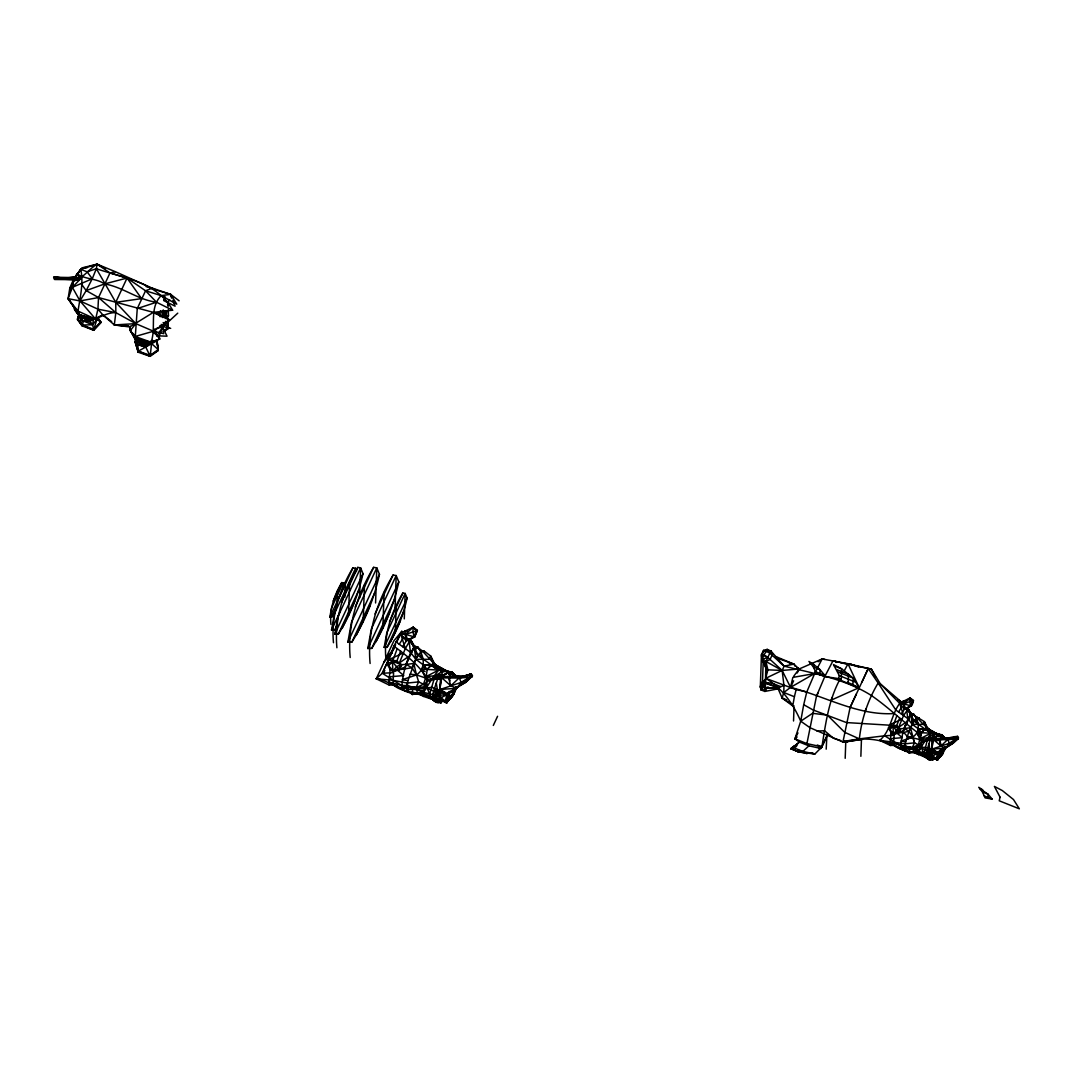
<?xml version="1.0" encoding="UTF-8"?>
<svg xmlns="http://www.w3.org/2000/svg" width="1073" height="1073" viewBox="0 0 1073 1073"><rect width="100%" height="100%" fill="white"/><g stroke="black" fill="none" stroke-linecap="round" stroke-linejoin="round"><path stroke-width="1.5" d="M166.275 310.714L165.39 318.48M778.287 688.115L765.331 687.954L765.934 661.491L770.857 650.935L784.135 666.145C813.75 673.522 845.484 679.035 871.491 695.586C888.994 707.697 903.855 722.558 920.688 735.005L918.461 744.769L912.251 747.693L890.013 742.892L891.126 732.819M165.658 321.337L159.072 335.97L159.77 339.041L148.812 343.011L135.118 339.041L137.264 308.568L145.552 290.77L152.299 288.154L170.647 294.364L179.124 300.802M406.318 690.824L401.704 689.188C402.348 674.729 406.238 659.05 414.272 646.818L407.646 638.998L402.643 646.684M766.591 670.196L765.666 678.337C782.19 688.222 793.135 703.767 800.726 721.204L809.954 727.682L842.935 742.033C862.424 736.4 883.937 738.693 901.32 749.195L900.596 748.847C901.119 736.977 904.311 724.127 910.897 714.095L905.464 707.684L901.36 713.988M416.217 693.654L412.34 694.539L412.743 687.122L406.774 685.526L401.517 685.432L388.802 681.932L390.17 669.646M900.998 749.048L906.095 751.489L913.552 752.253L909.314 753.233L909.649 747.143L900.435 745.762L884.662 735.783L859.379 738.881L845.216 741.966M824.788 659.399L822.146 658.956L799.103 669.002L793.913 664.12L784.135 666.145L782.15 670.437L783.961 685.513L783.786 692.514L782.123 698.027L792.732 705.94L794.074 705.886M451.84 690.663L453.597 692.326L453.53 694.647L448.058 700.629L449.882 692.165L453.597 692.326L455.623 687.967C455.395 693.949 450.553 699.529 445.322 702.131L441.151 700.2L438.388 700.669L432.795 694.539L423.647 692.42L408.048 686.398L406.56 686.868L401.517 685.432L382.283 673.267L376.234 678.793L389.271 685.097L393.402 684.95C406.6 696.216 427 689.255 439.085 701.608L441.151 700.2C449.949 703.928 454.778 693.829 456.119 686.586M915.054 715.637C922.485 723.309 930.278 733.007 941.611 734.723L945.34 738.237L941.611 734.75L939.559 736.212L932.061 732.255L928.051 728.943L924.363 721.646L917.402 717.327L913.78 721.002L909.005 731.276L905.075 743.817L905.786 746.553L918.582 751.489L926.093 753.233L930.667 758.249L938.607 758.222L943.087 753.313L943.14 751.408L940.994 749.37L938.607 758.222L936.353 759.456L932.947 757.86L931.243 759.027L928.038 758.41L914.8 752.884M78.986 314.563L77.524 318.775L82.152 325.025L93.847 330.296L92.6 324.77L82.634 320.72C68.068 298.737 75.244 312.27 83.439 321.068L82.125 325.857L93.847 330.296L100.782 322.691L98.019 317.715M167.536 319.177L167.562 318.212L168.421 328.512L163.257 332.026M134.675 337.137L137.827 344.728L138.283 351.166L150.247 356.343L145.848 347.25L137.827 344.728L135.024 341.348L138.229 352.239L135.024 341.348L138.283 351.166L150.274 355.364L158.174 350.536L157.034 340.731L138.283 351.166L138.229 352.239L150.247 356.343L158.174 350.536L157.034 340.731M407.941 680.631L406.56 686.868L424.586 688.571L431.574 687.243L439.648 690.167L441.754 677.519L447.924 672.382L440.091 668.962L435.182 664.925L430.702 656.032L424.412 651.231L422.199 650.761L417.786 655.241L415.747 659.144L407.941 680.631L402.268 679.692L416.498 674.93C426.786 667.875 423.835 655.442 417.571 646.804L414.58 649.728L417.786 655.241L433.13 666.239L435.571 666.293L436.054 668.13L437.154 666.306L432.727 662.712M905.706 741.819L901.052 741.054L912.721 737.151C921.157 731.357 918.743 721.163 913.606 714.082L911.151 716.482L908.254 708.824L905.464 707.684M330.9 624.352C329.491 609.451 334.172 595.22 341.751 582.585L343.226 582.827L344.46 585.818L329.813 617.297L331.651 617.23L336.278 609.048M333.475 642.714C330.953 615.982 339.336 590.472 352.937 567.818L355.579 568.247L356.679 570.943M337.083 602.972L336.989 605.776L331.651 617.23M337.137 601.564L337.512 590.727M336.909 647.757C334.199 619.081 343.199 591.706 357.792 567.389L360.622 567.858L362.996 573.612C358.315 594.925 350.12 615.647 338.371 634.049L334.816 634.17L338.008 616.479L360.622 567.858L359.576 597.996M343.011 588.929L343.226 582.827L331.463 608.096L329.813 617.297M344.809 597.151L345.332 582.411M348.484 615.875L349.637 583.055M350.2 657.508C347.169 625.344 357.255 594.63 373.619 567.349L376.811 567.872L379.466 574.337C374.209 598.238 365.021 621.495 351.837 642.137L347.853 642.271L351.421 622.42L376.811 567.872L375.577 602.972M355.404 572.942L355.579 568.247L334.494 613.555L331.517 630.052L334.83 629.945L337.794 625.398M363.184 621.75L364.471 584.919M370.105 663.476C367.127 631.917 377.025 601.792 393.08 575.034L396.192 575.557L398.807 581.888C393.643 605.346 384.644 628.148 371.701 648.4L367.798 648.521L371.298 629.06L396.192 575.557L394.998 609.974M382.833 628.389L384.094 592.283M385.878 658.446C383.678 635.109 390.988 612.831 402.858 593.047L405.165 593.436L407.096 598.117C403.287 615.459 396.621 632.319 387.058 647.301L384.174 647.395L386.763 632.99L405.165 593.436L404.28 618.88M395.293 632.507L396.232 605.802M400.283 664.764L406.104 664.388L409.175 657.601M411.2 653.256L414.272 646.818L417.786 655.241L411.952 667.768L397.278 670.008L403.73 675.561L388.775 676.889M447.924 672.382L437.744 678.699L433.653 690.891L432.795 694.539L435.92 695.465L439.085 701.608L423.553 696.431L423.647 692.42L427.322 678.699C419.154 665.26 406.466 655.388 393.845 646.161L401.812 631.273L402.603 632.171M440.695 681.154L440.426 676.714L441.969 674.689L442.304 671.403L438.575 668.412L431.252 665.568L423.433 664.978L415.881 659.332L410.476 652.304L395.87 641.815M442.72 676.795L442.773 675.346L447.897 672.623L459.888 677.224L462.53 676.741M778.502 688.759L764.888 691.428L761.2 689.993L760.314 687.216L761.454 654.664L763.453 650.372L767.168 649.433L770.857 650.935L772.654 654.557M760.314 687.216L762.514 681.731L763.265 660.043M763.748 655.576L767.168 649.433L769.435 652.76L784.135 666.145L779.575 662.068M793.537 720.989L794.02 707.214M799.895 741.792L790.788 748.713L798.647 751.878L814.876 754.037L821.918 746.862L826.84 736.306L826.72 734.308M798.647 751.878L793.001 749.262L793.054 747.961L792.397 749.356L798.647 751.878L798.701 750.215L798.057 751.61L807.178 753.595L804.361 752.468M813.683 667.594L813.803 664.509L808.935 661.437L813.468 667.071L816.553 674.152M819.866 675.118L820.054 669.7L813.803 664.509L810.276 663.101M827.042 735.649L820.885 748.458L808.881 745.842L806.909 743.602L816.473 696.256L824.775 676.567L824.815 675.4L819.973 669.606L813.468 667.071M826.197 749.182L826.84 736.306M841.205 680.456L841.608 668.814L833.48 664.549L839.314 675.628L838.442 679.357L859.165 688.008M845.189 758.316L845.765 741.939L861.458 739.284L860.868 756.304M848.207 683.246L848.515 674.354L836.658 669.619M852.901 685.124L853.156 678.069L841.608 668.814L834.338 665.917M899.684 718.172L896.666 725.616L900.381 729.546L898.436 732.939L893.957 734.321L891.355 733.06L888.404 727.722L896.666 725.616L846.436 722.572L813.146 709.991L803.704 704.706L806.802 691.911L815.48 671.685L824.815 675.4L814.541 673.562L792.853 677.412L790.546 687.377L783.786 692.514L794.396 696.739L792.732 705.94M906.725 722.934L904.204 728.5L898.235 728.889M918.501 754.775L921.264 741.443L930.143 740.236L933.604 736.95L933.886 734.254L930.827 731.799L929.097 732.309L928.36 730.069L926.361 730.016L913.78 721.002L910.897 714.095L908.388 719.366M934.221 738.68L934.261 737.486L938.499 735.059L933.43 739.27L931.699 749.651L925.087 747.251C921.117 747.586 902.286 750.054 905.075 743.817L914.491 742.851L918.461 744.769C922.364 751.395 931.538 750.376 937.748 753.34L941.504 749.034M982.72 792.464L982.801 789.876L978.724 787.287L982.519 792.035L985.094 797.896L992.069 799.036L987.992 794.154L979.85 788.695M987.925 798.352L988.059 794.235L982.519 792.035M402.201 689.443C412.072 696.283 426.316 692.058 435.169 700.857L437.408 689.55L436.255 683.058M909.636 747.935L913.646 747.465L912.975 752.642L923.464 755.231L928.038 758.41L929.862 749.142L928.923 743.804L930.143 740.236L932.598 741.054L932.035 749.102L937.748 753.34L937.4 760.1L932.947 757.86M928.963 730.391L929.017 729.063L926.723 728.017L939.975 735.582L934.945 732.698L932.947 735.166L937.695 733.784L942.215 735.662L942.926 738.17M163.82 333.69L153.493 331.235L135.802 323.63L115.83 312.632C102.472 312.163 92.868 325.749 79.885 315.958L68.082 298.683L72.374 287.323L74.037 278.457M115.361 271.71L97.08 264.173L82.473 267.767L80.757 269.323L72.857 280.978L69.839 287.913L68.082 298.683L79.402 314.657L95.631 319.11L97.925 309.172L98.528 297.556L109.983 272.944L115.361 271.71L156.685 290.206M441.151 700.2L446.583 702.922L447.025 694.674L449.372 691.388M913.431 700.723L910.038 698.027C909.435 702.6 910.856 711.694 913.431 700.723L910.038 698.027L899.979 702.842L910.964 705.86L913.431 700.723L910.038 698.027L907.57 699.918M451.545 695.277L448.541 700.642L444.946 701.903L447.025 694.674L440.037 689.496L440.735 679.705L442.773 675.346L439.769 674.34M74.989 277.142L80.757 269.323L87.114 271.818L96.355 268.719C123.784 278.095 157.503 282.011 172.605 310.218L153.372 312.364L129.753 326.97L114.315 324.945L115.83 312.632L97.925 309.172L79.979 300.923L68.082 298.683L78.007 311.103L95.631 319.11L79.979 300.923L72.374 287.323L72.857 280.978C83.198 278.832 88.388 269.283 97.08 264.173L105.369 268.558M444.946 701.903L446.676 700.387L449.882 692.165L447.025 694.674L440.627 692.608L432.795 694.539L432.647 699.623M928.923 743.804L926.093 753.233L925.959 757.404M129.753 326.97L130.222 330.564L135.144 336.493L153.493 331.235L169.534 319.727L153.372 312.364L98.528 297.556L79.979 300.923L86.175 290.609L104.577 283.929L127.057 278.055L131.268 279.476L109.983 272.944L97.08 264.173L80.757 269.323C83.774 283.031 80.073 297.395 78.007 311.103L79.402 314.657L88.871 319.043L79.885 315.958L72.924 305.564L79.885 315.958L88.066 318.681L92.6 324.77L96.838 319.486L100.822 321.806L93.874 329.384L82.152 325.025L79.348 316.267L90.132 321.484L91.97 319.526M435.169 700.857L435.437 697.946M928.038 758.41L928.252 756.022C917.388 750.724 904.539 753.166 894.466 745.815M154.552 312.592L159.421 313.504L162.546 317.434L163.257 309.896M429.763 693.842L427.027 688.061L426.92 680.175L428.865 680.684L431.936 678.766L440.426 676.714L434.015 679.357L429.763 693.842L429.522 698.174L435.209 699.73M945.286 746.687C944.388 751.636 941.423 758.115 936.058 759.255L938.003 752.468L953.159 743.16L958.269 738.626L957.653 736.36L948.304 739.029L938.473 735.26L927.085 740.772L923.397 756.21L928.065 757.484M909.341 752.307L918.582 751.489C923.062 745.038 925.342 736.923 933.886 734.254L930.948 733.154L916.744 732.551L922.86 741.872L932.343 738.613L931.699 749.651L937.748 753.34L932.826 755.835L930.667 758.249L931.243 759.027L928.252 756.022M407.566 691.213L406.439 691.28L407.016 686.8L401.503 686.358M909.314 753.233L906.739 750.939L904.74 751.06L904.941 746.888L900.421 746.526M166.811 311.076L166.261 315.663L163.686 317.501M167.562 304.973L167.938 301.929L169.762 300.024M165.363 310.754L164.424 317.367L164.048 311.371M389.271 685.097L388.802 681.932M900.596 748.847L893.782 745.359L890.389 745.48L890.013 742.892M172.605 310.218L156.497 302.224L145.552 290.77L127.057 278.055L115.75 302.331L115.83 312.632L98.528 297.556L86.175 290.609L92.265 278.765L96.355 268.719L97.08 264.173M803.704 704.706L800.726 721.204L794.945 738.828L806.909 743.602L821.918 746.862C825.553 724.168 828.557 700.951 839.394 680.309M406.56 686.868L408.961 686.666L408.062 691.87L409.202 691.75M904.579 746.929L906.537 746.768L905.8 751.033L906.739 750.939M894.386 732.98L893.34 745.131L900.354 748.149L904.754 748.029L906.537 746.768L909.528 748.914L918.971 749.893M93.566 319.016L92.6 324.77L82.152 325.025M890.389 745.48L879.699 740.316C891.006 731.156 891.113 714.685 899.724 703.392L903.439 703.995L912.546 700.535L910.964 705.86L904.298 709.213L899.724 703.392L880.41 683.97L871.33 669.069L868.218 668.546L850.111 707.456L842.935 742.033L862.249 739.445L859.379 738.881C861.498 719.084 867.95 700.119 878.13 683.005L868.218 668.546L832.93 660.901L824.775 676.567L814.984 672.664M396.93 641.761L401.812 631.273L393.885 640.836L376.234 678.793L392.503 680.215L407.163 683.072L408.048 686.398L417.612 687.525L416.807 693.829M456.105 687.189L455.556 690.301L454.161 689.657M455.81 687.511L455.247 690.395L455.904 687.256M945.072 746.875L944.495 749.826L943.154 749.289M945.139 746.741L944.495 749.826L943.61 749.222M153.493 331.235L159.77 339.041L148.812 343.011L136.123 338.357L135.118 339.041L130.343 330.564L130.034 326.38L130.343 330.564L135.118 339.041L151.078 342.193C156.591 326.957 148.611 308.353 161.165 295.612L170.647 294.364L176.763 304.182L161.165 295.612L145.552 290.77M794.396 696.739L796.126 689.604L765.666 678.337L767.879 669.834L765.934 661.491L762.246 659.989L761.562 655.992L763.56 651.7M766.86 677.921L764.741 680.014L761.2 689.993L763.748 689.805M932.504 751.636L926.093 753.233L932.826 755.835L935.964 758.37L930.667 758.249L932.947 750.403L929.862 749.142L926.79 750.228L928.896 752.696L931.927 753.635L937.748 753.34M407.163 683.072L418.658 681.891L423.5 684.225L425.029 686.72L430.675 690.073L433.653 690.891L437.408 689.55L441.164 691.106L438.388 700.656L444.839 700.803L441.016 697.718L435.92 695.465L447.025 694.674L439.648 690.167L440.735 679.705L442.773 675.346L440.735 679.705L437.744 678.699L428.865 680.684L425.498 677.975L416.498 674.93L410.101 674.179M763.614 659.412L762.246 659.989L763.775 654.973L761.454 654.664L762.246 659.989L765.72 667.607L767.879 669.834L782.15 670.437L799.103 669.002L797.252 672.972M164.102 322.705L162.814 326.943L156.886 335.795L167.039 336.198L161.205 324.354M78.973 314.925L77.484 319.66L82.125 325.857L77.524 318.775L79.885 314.456M412.743 687.122L415.922 687.793L423.5 684.225L426.142 676.567L427.255 669.445L433.318 663.114L430.702 656.032L429.16 659.305L415.881 659.332M442.827 700.602L440.882 702.828L435.933 702.346L436.121 701.541M928.668 759.63L926.24 757.645L928.668 759.63L932.719 760.019L934.637 757.833M934.261 737.486L932.598 741.054M78.946 315.462L77.484 319.66L79.348 316.267L82.634 320.72L90.132 321.484L83.439 321.068M392.651 661.075L397.225 648.602M893.353 725.241L896.921 715.557M440.037 689.496L456.602 688.262L461.068 682.468L469.679 677.412L471.288 673.965L472.442 675.896L465.803 682.254L447.32 693.614L440.037 689.496L461.068 682.468L472.04 676.741L470.484 675.132L459.485 678.069L441.808 677.854L442.197 677.009L455.542 675.614L466.715 676.285M943.127 750.268L944.75 749.745L944.803 747.841L943.14 751.408L940.096 751.274L938.003 752.468L932.035 749.102L949.27 743.321L956.338 739.176C962.561 731.598 937.789 743.401 933.792 738.841L944.736 737.714L951.563 738.425M400.618 651.029L396.916 660.861L401.436 665.662L399.076 669.807L393.603 671.497L390.438 669.941L386.843 663.436L396.916 660.861L388.506 659.841L382.283 673.267L393.63 672.65L392.852 684.668L402.59 689.631M401.436 665.662L401.382 664.63L388.506 659.841L393.845 646.161L392.879 650.439M936.058 759.255L937.467 758.021L940.096 751.274M160.159 316.776L159.421 313.504L160.481 310.794M412.434 644.256L416.176 648.816L411.053 640.393L409.162 641.869L405.326 648.602L399.357 662.94L408.451 656.649M895.955 727.481L898.664 727.32L903.56 715.557L908.254 708.824L912.466 715.731L907.074 709.186M414.768 637.013L417.357 630.508L413.212 627.222L400.953 633.097L414.768 637.013L406.211 640.863L400.645 633.767L405.178 634.505L417.357 630.508L414.352 636.772L407.633 639.857L404.655 631.125L407.364 630.83M415.922 687.793L418.658 681.891L416.498 674.93L411.952 667.768L406.104 664.388L414.272 646.818L415.747 659.144M390.438 669.941L392.852 670.987L399.076 669.807L401.382 664.63L397.265 662.121L392.477 661.786L388.614 665.609L393.603 671.497L391.98 670.035M900.381 729.546L900.327 728.701L893.031 726.381L889.852 729.492L893.957 734.321L891.355 733.06L893.34 733.905L898.436 732.939L900.327 728.701L896.961 726.636L893.031 726.381L889.772 724.785L901.91 719.125M394.904 646.094L395.588 644.632L382.283 673.267M910.561 727.923L914.491 742.851L912.251 747.693L909.649 747.143M333.193 600.96L341.751 582.585M337.593 600.773L352.937 567.818M333.716 614.064L336.292 608.525M341.335 602.744L357.792 567.389M331.517 630.052L339.725 612.401M334.83 629.945L337.566 624.07M334.816 634.17L362.996 573.612M338.371 634.049L358.878 589.976M342.327 627.946L354.72 601.323M355.163 607.023L373.619 567.349M347.853 642.271L379.466 574.337M351.837 642.137L374.839 592.685M356.29 635.296L370.185 605.413M374.973 613.944L393.08 575.034M367.798 648.521L398.807 581.888M371.701 648.4L394.274 599.887M376.073 641.681L389.7 612.375M389.472 621.83L402.858 593.047M384.174 647.395L407.096 598.117M387.058 647.301L403.743 611.436M390.29 642.338L400.377 620.663M383.517 673.187L384.831 670.37M458.479 686.425L456.602 688.262L450.821 685.768L448.648 678.257L455.542 675.614M440.882 702.828L442.13 700.146L440.882 702.828L441.928 701.098L438.012 702.52L432.982 699.931L435.933 702.346M449.292 696.685L446.676 700.387M445.322 702.131L446.583 702.922L448.407 699.006M449.748 698.027L446.583 702.922L453.222 694.741M471.288 673.965L459.888 677.224L442.197 677.009L443.015 677.72L441.808 677.854L450.821 685.768L459.888 677.224L471.288 673.965L463.858 676.486M459.418 685.513L465.803 682.254L472.442 675.896L470.886 674.287L469.518 674.313L469.679 677.412L472.04 676.741M493.312 725.442L497.577 716.281M762.755 684.306L765.103 685.325L761.2 689.993L760.516 686.023L762.514 681.731L766.833 678.418M793.618 680.805L790.546 687.377C825.137 696.122 857.34 715.771 894.144 713.558M816.473 696.256L817.841 693.319M832.38 697.249L831.012 700.213L859.178 687.632L847.965 663.771L871.33 669.069L875.635 677.358M850.111 707.456L856.375 693.99M861.941 682.026L868.218 668.546M864.744 711.775L866.072 708.904M908.375 719.514L910.897 714.095L912.104 724.195M914.491 742.851L912.721 737.151L909.005 731.276L904.204 728.5L908.549 719.581M957.653 736.36L948.304 739.029L940.873 746.03L933.47 739.538L947.982 739.726L955.882 737.325L958.269 738.626L956.338 739.176L956.204 736.641L958.591 737.942L953.159 743.16L945.608 748.082L940.873 746.03L939.09 739.874L944.736 737.714M936.353 759.456L937.4 760.1L939.8 754.56M939.774 755.714L938.607 758.222L940.967 754.882L937.4 760.1L940.873 754.198M943.087 753.313L938.607 758.222L944.777 749.008M947.915 745.829L948.237 745.131M903.56 715.557L899.724 703.392L900.69 701.353L880.41 683.97L878.13 683.005L895.807 709.991L907.785 718.588L912.224 724.355L919.695 729.788M167.066 318.52L168.488 315.717L168.246 309.587M798.057 751.61L802.872 751.422L808.881 745.842L799.318 742.033L794.945 738.828L797.977 732.913M446.583 702.922L449.855 697.745L447.843 700.186M858.762 667.124L851.05 664.281L822.146 658.956L814.541 673.562L790.546 687.377L782.15 670.437L767.436 657.052L763.775 654.973M844.263 670.866L847.965 663.771M937.4 760.1L941.209 754.829M929.097 732.309L929.661 730.069L926.817 727.923M932.719 760.019L933.577 758.611L930.358 759.778L926.468 757.9M767.262 687.552L764.888 691.428L765.103 685.325L765.331 687.954L778.354 688.021M399.25 644.243L403.783 637.255M412.381 693.426L423.647 692.42C428.422 684.547 432.821 677.143 438.723 670.062L438.575 668.412M898.584 711.989L901.105 707.965M922.86 741.872L920.634 738.492L928.024 737.835L930.948 733.154L930.827 731.799L924.832 729.466L918.408 728.983L921.546 732.644L920.111 739.646L907.476 736.534L903.734 732.43L896.961 733.114L902.259 737.661L889.986 738.747M926.24 757.645L930.358 759.778L931.056 758.705M446.797 701.729L450.955 696.551M940.082 755.848L936.783 759.872L940.967 754.882M449.225 673.79L451.733 671.98L456.266 676.258L451.733 671.98L447.186 671.242L433.572 663.785M74.828 277.317L77.189 273.937C85.357 279.584 96.194 278.135 104.577 283.929C123.033 287.081 137.881 299.85 156.497 302.224L137.264 308.568M80.757 269.323L74.6 277.692L82.473 267.767M793.738 676.205L799.103 669.002M448.729 699.918L450.62 697.396M939.143 757.645L941.477 754.534L936.783 759.872M453.597 692.326L448.098 699.247L453.557 693.748L448.058 700.629M937.467 758.021L943.14 751.408M130.343 330.564L135.802 323.63L115.75 302.331L96.355 268.719M447.991 700.186L451.572 696.122M447.025 694.674L441.016 697.718L438.388 700.656L444.839 700.803M392.852 670.987L396.956 666.427L401.382 664.63L398.391 668.72L392.852 670.987L392.477 661.786L399.076 669.807M893.34 733.905L896.706 730.177L900.327 728.701L897.873 732.054L893.34 733.905L893.031 726.381L898.436 732.939M941.155 749.048L938.003 752.468L946.681 746.647M386.079 657.642L393.053 650.09M384.04 662.001L391.028 654.45M440.091 668.962L441.687 668.224L441.768 669.498M932.061 732.255L933.389 731.638L933.456 732.685M70.402 291.132L69.839 287.913L72.374 287.323L82.326 277.022L73.004 279.597L54.535 279.382L53.65 277.223L80.851 277.719L77.189 273.937L80.998 278.444M150.689 341.308L151.467 344.339L150.274 355.364L158.2 349.557L150.408 342.542L145.848 347.25L135.641 340.986L133.267 333.971M938.634 757.082L943.113 752.575M100.782 322.691L93.874 329.384L96.838 319.486L94.826 318.212M792.397 749.356L790.788 748.713L793.309 747.599L799.318 742.033M177.769 313.155L162.814 326.943L156.524 328.392M762.313 682.924L765.17 680.309M910.038 698.027L903.439 703.995L904.298 709.213M459.888 677.224L459.096 677.921L469.679 677.412M948.304 739.029L947.66 739.605L956.338 739.176M428.234 667.969L431.467 665.166L423.433 664.978L427.255 669.445L438.723 670.062L442.304 671.403L435.155 675.762L426.142 676.567L428.865 680.684M922.351 731.437L926.522 727.454L924.363 721.646L923.102 724.342L912.224 724.355M147.806 343.038L144.265 346.083L137.827 344.728L133.28 333.529M794.945 738.828L797.118 736.977M790.788 748.713L793.966 745.99M793.309 747.599L797.494 744.018L796.287 746.62L793.309 747.599L802.872 751.422L814.876 754.037L812.087 752.924M406.439 691.28L408.411 689.644L412.595 689.282L424.117 690.476M904.485 750.55L906.095 749.209L909.528 748.914M147.739 342.85L145.338 344.795L135.641 340.986L143.38 343.333M163.27 331.705L168.448 327.547L163.136 322.544M760.516 686.023L765.867 681.918M432.54 666.427L431.252 665.568L433.13 666.239L436.376 665.072M927.273 729.506L928.051 728.943L926.522 727.454L927.273 729.506L924.832 729.466L921.546 732.644L917.576 730.767M818.109 661.786L822.146 658.956M148.356 342.703L145.338 344.795L136.123 338.357L136.123 341.093L143.46 343.36M898.664 727.32L906.122 722.156M149.321 342.059L145.338 344.795L144.922 343.803L144.265 346.083L150.408 342.542M152.661 340.369L148.812 343.011L136.123 338.357M163.284 331.061L168.448 327.547M456.736 687.31L447.32 693.614L449.882 692.165M800.726 721.204L812.543 713.317L827.377 715.155L844.692 732.309L859.379 738.881M163.767 317.259L166.261 315.663L168.488 315.717M762.514 681.731L766.122 679.437L764.741 680.014M764.767 650.935L767.168 649.433M762.246 659.989L767.436 657.052L764.982 656.072M958.269 738.626L949.27 743.321L945.608 748.082L932.035 749.102M462.369 683.367L466.192 681.409M949.551 744.461L953.481 742.462M415.238 646.067L422.199 650.761L435.182 664.925L433.68 663.677L449.735 673.026L446.945 670.826L441.164 672.516L443.605 669.512L452.471 673.12L453.329 676.191M388.506 659.841L403.3 652.961M72.374 287.323L92.265 278.765L87.114 271.818M765.666 678.337L782.15 670.437L765.934 661.491L770.079 659.452L772.077 655.16L770.857 650.935M423.5 684.225L426.088 683.125M918.461 744.769L920.58 743.871M441.687 668.224L437.154 666.306L431.252 665.568L438.723 670.062L426.142 676.567L431.936 678.766L441.969 674.689L435.155 675.762M918.408 728.983L924.993 729.144L930.948 733.154L920.634 738.492L925.382 740.303L933.604 736.95L928.024 737.835M911.312 706.061L905.451 708.381L903.01 701.219L906.336 700.857M397.278 670.008L405.809 666.843M896.961 733.114L903.962 730.512M906.511 739.418L912.721 737.151L907.476 736.534M780.822 686.653L771.675 683.058L765.492 683.152L777.684 687.78L783.961 685.513M765.331 687.954L768.255 687.042M424.412 651.231L422.467 651.821L422.199 650.761M916.852 717.77L919.212 717.716M939.09 739.874L939.412 739.176M417.182 689.349L425.029 686.72L412.729 688.088M913.284 748.967L919.722 746.821L912.251 747.693L913.646 747.465M903.734 732.43L909.005 731.276L913.78 721.002L911.809 717.609M441.016 697.718L439.917 695.036L436.215 693.896L433.653 690.891L436.791 691.763L441.164 691.106M929.366 750.952L932.947 750.403M115.75 302.331L141.556 298.616L127.057 278.055M77.256 280.147L74.117 280.522L80.153 279.208L79.536 277.746L74.091 277.236L55.501 278.846L53.65 277.223L62.569 278.148L80.851 277.719L73.004 279.597L55.501 278.846M406.104 664.388L413.722 663.49M904.204 728.5L910.44 727.776M933.47 739.538L936.716 741.403M941.101 738.747L944.414 738.398M774.813 688.799L777.697 688.517M73.957 280.107L77.149 279.892M884.662 735.783L893.97 735.273M135.802 323.63L114.315 324.945L102.78 314.832L97.925 309.172M394.234 685.499L397.211 685.352M465.803 682.254L461.068 682.468L459.485 678.069M953.159 743.16L949.27 743.321L947.982 739.726M816.929 731.048L824.574 730.74L833.426 738.224L840.789 740.558M84.07 267.7L87.262 267.579M768.711 683.206L765.492 683.152L774.237 685.875M425.498 677.975L421.407 669.324L427.255 669.445L422.413 667.151M444.316 669.767L447.562 671.886L451.733 671.98L456.266 676.258M939.331 734.683L941.611 734.723L945.34 738.237M77.43 279.275L54.535 279.382L74.091 277.236L74.426 279.074L80.153 279.208L73.004 279.597L72.843 277.733L62.703 279.074L62.569 278.148L55.716 276.861M879.699 740.316L905.075 743.817M128.452 326.232L114.315 324.945L114.234 323.59M841.165 663.06L851.05 664.281M928.762 731.571L928.36 730.069L926.656 729.855L933.389 731.638M763.453 650.372L769.435 652.76M824.775 676.567L840.038 678.78M789.339 663.436L793.913 664.12L794.999 666.199M900.395 747.345L904.754 748.029L906.095 749.209M401.45 687.364L406.774 688.195L408.411 689.644M435.678 700.642L433.264 700.24L436.188 701.594M832.93 660.901L835.76 661.37L836.216 662.457M928.36 730.069L924.832 729.466L925.878 730.177M125.286 325.548L128.452 326.098M170.687 328.351L159.837 325.816M161.996 296.242L165.202 296.872M796.126 689.604L806.802 691.911M436.791 691.763L440.627 692.608M146.076 286.585L152.299 288.154M925.382 740.303L927.085 740.772M431.936 678.766L434.015 679.357M158.241 290.662L170.647 294.364L171.76 297.315M376.234 678.793C387.125 679.692 395.857 689.054 406.774 688.195L408.961 686.666L412.595 689.282M163.619 300.534L175.073 306.167L172.86 300.266M942.215 735.662L937.882 734.12L940.511 735.179L942.081 737.929M452.471 673.12L447.186 671.242L450.378 672.53M135.144 336.493L151.078 342.193M776.946 658.057L793.913 664.12L775.792 656.555L778.166 658.527M837.664 671.886L853.156 678.069L859.178 687.632L847.402 682.187M839.314 675.628L855.744 682.187M797.065 667.849L800.096 669.056M905.974 722.786L906.886 723.148M777.684 687.78L782.123 698.027L786.643 699.824M984.223 795.898L992.069 799.036M817.277 745.011L821.918 746.862M818.109 747.345L820.885 748.458M410.288 653.068L411.402 653.511M843.901 740.732L846.838 741.912M407.646 638.998L411.053 640.393L414.433 648.32L414.272 646.818M938.191 734.656L934.945 732.698L939.559 736.212L937.279 733.945M90.534 319.526L79.402 314.657L92.841 319.714L102.78 314.832L111.686 321.645M154.432 312.994L160.467 315.811L159.421 313.504M418.725 693.963L423.553 696.431M432.982 699.931L438.012 702.52M163.82 299.622L167.938 301.929L168.112 306.529M909.931 712.432L913.888 714.792L913.606 714.082L916.811 717.958M938.473 735.26L942.295 737.594M449.882 674.93L447.897 672.623L450.66 674.313M423.433 664.978L425.002 665.957M421.407 669.324L425.136 671.658M782.123 698.027L791.807 704.129M899.724 703.392L901.843 704.733M898.061 699.676L901.333 702.077M417.357 630.508L413.212 627.222L405.178 634.505L406.211 640.863M434.015 667.406L434.82 667.942M926.361 727.44L928.682 729.036M432.567 662.698L435.96 665.032M386.843 663.436L389.03 665.059M448.112 672.959L443.605 669.512L447.562 671.886M410.248 692.689L412.34 694.539M925.758 755.11L928.132 757.35M432.392 696.846L435.289 699.569M446.448 671.027L448.299 672.878M447.897 672.623L450.003 674.837M904.982 708.086L906.712 710.031L907.785 718.588M407.056 639.495L409.162 641.869L410.476 652.304M74.614 309.789L80.126 315.972M889.772 724.785L891.529 726.877M421.474 651.526L417.571 646.804L417.92 647.676M97.992 318.158L100.822 321.806M915.162 720.023L918.555 724.61L916.06 718.87M419.463 654.047L423.607 659.654M81.441 284.023L86.175 290.609M97.978 318.601L99.856 321.323M929.433 758.383L930.358 759.778M930.667 758.249L928.641 753.984L931.927 753.635L932.826 755.835M916.744 732.551L920.111 739.646L921.6 740.236L921.358 747.908L923.612 752.656M908.254 708.824L911.031 715.329M154.66 330.283L156.886 335.795L154.955 328.754M411.053 640.393L413.99 648.172M433.318 663.114L434.23 665.609M135.037 338.075L136.123 341.093M405.326 648.602L400.645 633.767M134.179 336.211L135.118 339.041M939.975 741.135L941.195 745.333M449.037 677.412L450.03 680.819M764.325 662.135L765.72 667.607M917.402 717.327L917.616 718.199M170.647 294.364L171.586 298.133M413.856 663.677L416.498 674.93M156.993 341.697L158.2 349.557M161.875 311.197L162.546 317.434M910.897 714.095L911.151 716.482M167.683 320.733L168.421 328.512L167.562 318.212M154.204 330.497L154.378 333.649M392.155 652.035L392.114 652.988L392.155 652.035M394.18 647.676L394.14 648.629L394.18 647.676M413.212 627.222L412.89 632.185L414.352 636.772L416.284 630.28L413.212 627.222M1000.063 797.185L999.231 800.793L1019.35 808.827L1013.502 799.546L1002.303 790.56L994.403 786.415L1000.063 797.185"/></g></svg>
